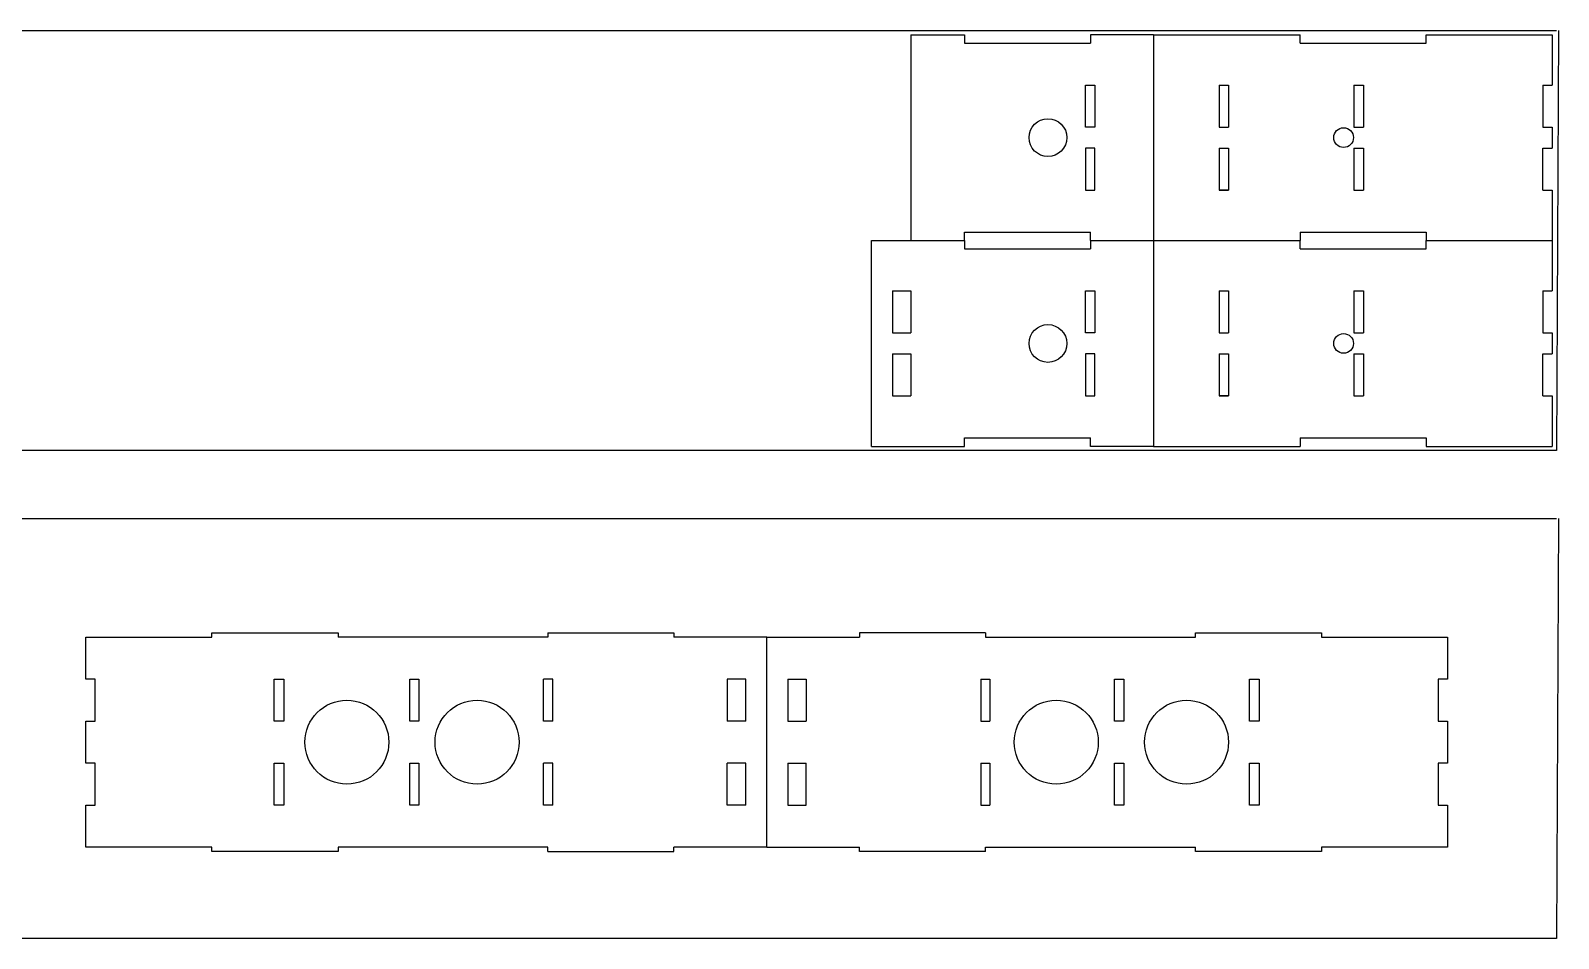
# Model space of a CAD drawing. Header units: millimetres. Extents: x 101 to 1419, y 216 to 432.
# Drawn here: x 737.5 to 1101.2, y 216.1 to 432.3 of the extents above; entities that cross this region are included whole.
import ezdxf

# ---------------------------------------------------------------- set-up
doc = ezdxf.new("R2010")
doc.units = ezdxf.units.MM
doc.layers.add('1mm轻木', color=4, linetype='Continuous')
doc.layers.add('2mm层板', color=1, linetype='Continuous')

msp = doc.modelspace()

# ---------------------------------------------------------------- linework, layer by layer
for points in [[(1101.18, 432.28), (1100.7, 332.28), (100.7, 332.28), (100.7, 432.28), (1100.7, 432.28)], [(1101.18, 316.12), (1100.7, 216.12), (100.7, 216.12), (100.7, 316.12), (1100.7, 316.12)]]:
    msp.add_lwpolyline(points)
at = {"layer": '1mm轻木'}
for p, q in [((947.07, 431.28), (947.07, 382.28)), ((947.07, 431.28), (959.78, 431.28)), ((959.78, 431.28), (959.78, 429.28)), ((959.78, 429.28), (989.78, 429.28)), ((1004.78, 431.28), (989.78, 431.28)), ((989.78, 431.28), (989.78, 429.28)), ((1004.78, 431.28), (1039.7, 431.28)), ((1004.78, 431.28), (1004.78, 382.28)), ((1039.7, 429.28), (1039.7, 431.28)), ((1039.7, 429.28), (1069.7, 429.28)), ((1069.7, 431.28), (1099.7, 431.28)), ((1069.7, 429.28), (1069.7, 431.28)), ((1099.7, 431.28), (1099.7, 419.28)), ((1020.45, 419.28), (1020.45, 409.28)), ((1020.45, 419.28), (1022.65, 419.28)), ((1022.65, 419.28), (1022.65, 409.28)), ((1052.45, 419.28), (1052.45, 409.28)), ((1052.45, 419.28), (1054.75, 419.28)), ((1054.75, 419.28), (1054.75, 409.28)), ((1097.5, 419.28), (1099.7, 419.28)), ((1097.5, 419.28), (1097.5, 409.28)), ((1020.45, 409.28), (1022.65, 409.28)), ((1052.45, 409.28), (1054.75, 409.28)), ((1097.5, 409.28), (1099.7, 409.28)), ((1099.7, 409.28), (1099.7, 404.28)), ((1020.45, 404.28), (1022.65, 404.28)), ((1020.45, 404.28), (1020.45, 394.28)), ((1022.65, 404.28), (1022.65, 394.28)), ((1052.45, 404.28), (1054.75, 404.28)), ((1052.45, 404.28), (1054.75, 404.28)), ((1052.45, 404.28), (1052.45, 394.28)), ((1054.75, 404.28), (1054.75, 394.28)), ((1097.5, 404.28), (1099.7, 404.28)), ((1097.5, 404.28), (1099.7, 404.28)), ((1097.5, 394.28), (1097.5, 404.28)), ((1020.45, 394.28), (1022.65, 394.28)), ((1022.65, 394.28), (1020.45, 394.28)), ((1020.45, 394.28), (1022.65, 394.28)), ((1052.45, 394.28), (1054.75, 394.28)), ((1097.5, 394.28), (1099.7, 394.28)), ((1097.5, 394.28), (1099.7, 394.28)), ((1099.7, 394.28), (1099.7, 382.28)), ((937.67, 333.28), (937.67, 382.28)), ((937.67, 382.28), (947.07, 382.28)), ((947.07, 382.28), (959.78, 382.28)), ((959.78, 384.28), (989.78, 384.28)), ((959.78, 382.28), (959.78, 384.28)), ((959.78, 382.28), (959.78, 380.28)), ((989.78, 382.28), (989.78, 384.28)), ((989.78, 382.28), (1004.78, 382.28)), ((989.78, 382.28), (989.78, 380.28)), ((1004.78, 382.28), (1039.7, 382.28)), ((1004.78, 382.28), (1004.78, 333.28)), ((1039.7, 384.28), (1069.7, 384.28)), ((1039.7, 384.28), (1039.7, 382.28)), ((1039.7, 380.28), (1039.7, 382.28)), ((1069.7, 384.28), (1069.7, 382.28)), ((1069.7, 382.28), (1099.7, 382.28)), ((1069.7, 380.28), (1069.7, 382.28)), ((1099.7, 382.28), (1099.7, 370.28)), ((959.78, 380.28), (989.78, 380.28)), ((1039.7, 380.28), (1069.7, 380.28)), ((942.67, 370.28), (947.07, 370.28)), ((942.67, 370.28), (942.67, 360.28)), ((947.07, 370.28), (947.07, 360.28)), ((1020.45, 370.28), (1020.45, 360.28)), ((1020.45, 370.28), (1022.65, 370.28)), ((1022.65, 370.28), (1022.65, 360.28)), ((1052.45, 370.28), (1052.45, 360.28)), ((1052.45, 370.28), (1054.75, 370.28)), ((1054.75, 370.28), (1054.75, 360.28)), ((1097.5, 370.28), (1099.7, 370.28)), ((1097.5, 370.28), (1097.5, 360.28)), ((942.67, 360.28), (947.07, 360.28)), ((1020.45, 360.28), (1022.65, 360.28)), ((1052.45, 360.28), (1054.75, 360.28)), ((1097.5, 360.28), (1099.7, 360.28)), ((1099.7, 360.28), (1099.7, 355.28)), ((942.67, 355.28), (947.07, 355.28)), ((942.67, 355.28), (942.67, 345.28)), ((947.07, 355.28), (947.07, 345.28)), ((1020.45, 355.28), (1022.65, 355.28)), ((1020.45, 355.28), (1020.45, 345.28)), ((1022.65, 355.28), (1022.65, 345.28)), ((1052.45, 355.28), (1054.75, 355.28)), ((1052.45, 355.28), (1054.75, 355.28)), ((1052.45, 355.28), (1052.45, 345.28)), ((1054.75, 355.28), (1054.75, 345.28)), ((1097.5, 355.28), (1099.7, 355.28)), ((1097.5, 355.28), (1099.7, 355.28)), ((1097.5, 345.28), (1097.5, 355.28)), ((942.67, 345.28), (947.07, 345.28)), ((1020.45, 345.28), (1022.65, 345.28)), ((1022.65, 345.28), (1020.45, 345.28)), ((1020.45, 345.28), (1022.65, 345.28)), ((1052.45, 345.28), (1054.75, 345.28)), ((1097.5, 345.28), (1099.7, 345.28)), ((1097.5, 345.28), (1099.7, 345.28)), ((1099.7, 345.28), (1099.7, 333.28)), ((959.78, 335.28), (989.78, 335.28)), ((959.78, 333.28), (959.78, 335.28)), ((989.78, 333.28), (989.78, 335.28)), ((1039.7, 335.28), (1069.7, 335.28)), ((1039.7, 335.28), (1039.7, 333.28)), ((1069.7, 335.28), (1069.7, 333.28)), ((937.67, 333.28), (947.07, 333.28)), ((947.07, 333.28), (959.78, 333.28)), ((1004.78, 333.28), (989.78, 333.28)), ((1004.78, 333.28), (1039.7, 333.28)), ((1069.7, 333.28), (1099.7, 333.28))]:
    msp.add_line(p, q, dxfattribs=at)
for points in [[(988.6, 419.28), (990.8, 419.28), (990.8, 409.28), (988.6, 409.28)], [(988.6, 394.28), (990.8, 394.28), (990.8, 404.28), (988.6, 404.28)], [(988.6, 370.28), (990.8, 370.28), (990.8, 360.28), (988.6, 360.28)], [(988.6, 345.28), (990.8, 345.28), (990.8, 355.28), (988.6, 355.28)]]:
    msp.add_lwpolyline(points, close=True, dxfattribs=at)
for centre, radius in [((979.68, 406.78), 4.5), ((1050.05, 406.78), 2.35), ((979.68, 357.78), 4.5), ((1050.05, 357.78), 2.35)]:
    msp.add_circle(centre, radius, dxfattribs=at)
at = {"layer": '2mm层板'}
for p, q in [((860.64, 287.85), (810.71, 287.85)), ((860.64, 288.85), (860.64, 287.85)), ((860.64, 288.85), (890.64, 288.85)), ((890.64, 288.85), (890.64, 287.85)), ((912.74, 287.85), (890.64, 287.85)), ((912.74, 237.85), (912.74, 287.85)), ((912.74, 287.85), (934.84, 287.85)), ((934.84, 288.85), (934.84, 287.85)), ((964.84, 288.85), (934.84, 288.85)), ((964.84, 288.85), (964.84, 287.85)), ((964.84, 287.85), (1014.76, 287.85)), ((861.81, 277.85), (859.61, 277.85)), ((859.61, 267.85), (859.61, 277.85)), ((861.81, 267.85), (861.81, 277.85)), ((907.74, 277.85), (903.34, 277.85)), ((903.34, 277.85), (903.34, 267.85)), ((907.74, 267.85), (907.74, 277.85)), ((917.74, 277.85), (922.14, 277.85)), ((917.74, 277.85), (917.74, 267.85)), ((922.14, 277.85), (922.14, 267.85)), ((963.67, 277.85), (965.87, 277.85)), ((963.67, 277.85), (963.67, 267.85)), ((965.87, 277.85), (965.87, 267.85)), ((861.81, 267.85), (859.61, 267.85)), ((907.74, 267.85), (903.34, 267.85)), ((917.74, 267.85), (922.14, 267.85)), ((963.67, 267.85), (965.87, 267.85)), ((861.81, 257.85), (859.61, 257.85)), ((859.61, 247.85), (859.61, 257.85)), ((861.81, 247.85), (861.81, 257.85)), ((907.74, 257.85), (903.34, 257.85)), ((903.34, 247.85), (903.34, 257.85)), ((907.74, 247.85), (907.74, 257.85)), ((917.74, 257.85), (922.14, 257.85)), ((917.74, 257.85), (917.74, 247.85)), ((922.14, 247.85), (922.14, 257.85)), ((963.67, 257.85), (965.87, 257.85)), ((963.67, 257.85), (963.67, 247.85)), ((965.87, 257.85), (965.87, 247.85)), ((861.81, 247.85), (859.61, 247.85)), ((907.74, 247.85), (903.34, 247.85)), ((917.74, 247.85), (922.14, 247.85)), ((963.67, 247.85), (965.87, 247.85)), ((860.64, 237.85), (810.71, 237.85)), ((860.64, 236.85), (860.64, 237.85)), ((860.64, 236.85), (890.64, 236.85)), ((890.64, 236.85), (890.64, 237.85)), ((912.74, 237.85), (890.64, 237.85)), ((912.74, 237.85), (934.84, 237.85)), ((934.84, 236.85), (934.84, 237.85)), ((964.84, 236.85), (934.84, 236.85)), ((964.84, 236.85), (964.84, 237.85)), ((964.84, 237.85), (1014.76, 237.85))]:
    msp.add_line(p, q, dxfattribs=at)
for points in [[(810.71, 237.85), (810.71, 236.85), (780.71, 236.85), (780.71, 237.85), (750.71, 237.85), (750.71, 247.85), (752.91, 247.85), (752.91, 257.85), (750.71, 257.85), (750.71, 267.85), (752.91, 267.85), (752.91, 277.85), (750.71, 277.85), (750.71, 287.85), (780.71, 287.85), (780.71, 288.85), (810.71, 288.85), (810.71, 287.85)], [(1014.76, 287.85), (1014.76, 288.85), (1044.76, 288.85), (1044.76, 287.85), (1074.76, 287.85), (1074.76, 277.85), (1072.56, 277.85), (1072.56, 267.85), (1074.76, 267.85), (1074.76, 257.85), (1072.56, 257.85), (1072.56, 247.85), (1074.76, 247.85), (1074.76, 237.85), (1044.76, 237.85), (1044.76, 236.85), (1014.76, 236.85), (1014.76, 237.85)]]:
    msp.add_lwpolyline(points, dxfattribs=at)
for points in [[(797.81, 267.85), (795.51, 267.86), (795.51, 277.85), (797.81, 277.85)], [(829.96, 267.85), (827.76, 267.85), (827.76, 277.85), (829.96, 277.85)], [(995.51, 277.85), (997.71, 277.84), (997.71, 267.85), (995.51, 267.85)], [(1027.66, 277.85), (1029.96, 277.84), (1029.96, 267.85), (1027.66, 267.85)], [(797.81, 247.85), (795.51, 247.86), (795.51, 257.85), (797.81, 257.85)], [(829.96, 247.85), (827.76, 247.86), (827.76, 257.85), (829.96, 257.85)], [(995.51, 257.86), (997.71, 257.85), (997.71, 247.86), (995.51, 247.86)], [(1027.66, 257.85), (1029.96, 257.84), (1029.96, 247.85), (1027.66, 247.85)]]:
    msp.add_lwpolyline(points, close=True, dxfattribs=at)
for centre in [(812.81, 262.85), (843.81, 262.85), (981.66, 262.85), (1012.66, 262.85)]:
    msp.add_circle(centre, 10, dxfattribs=at)

doc.saveas('drawing.dxf')
